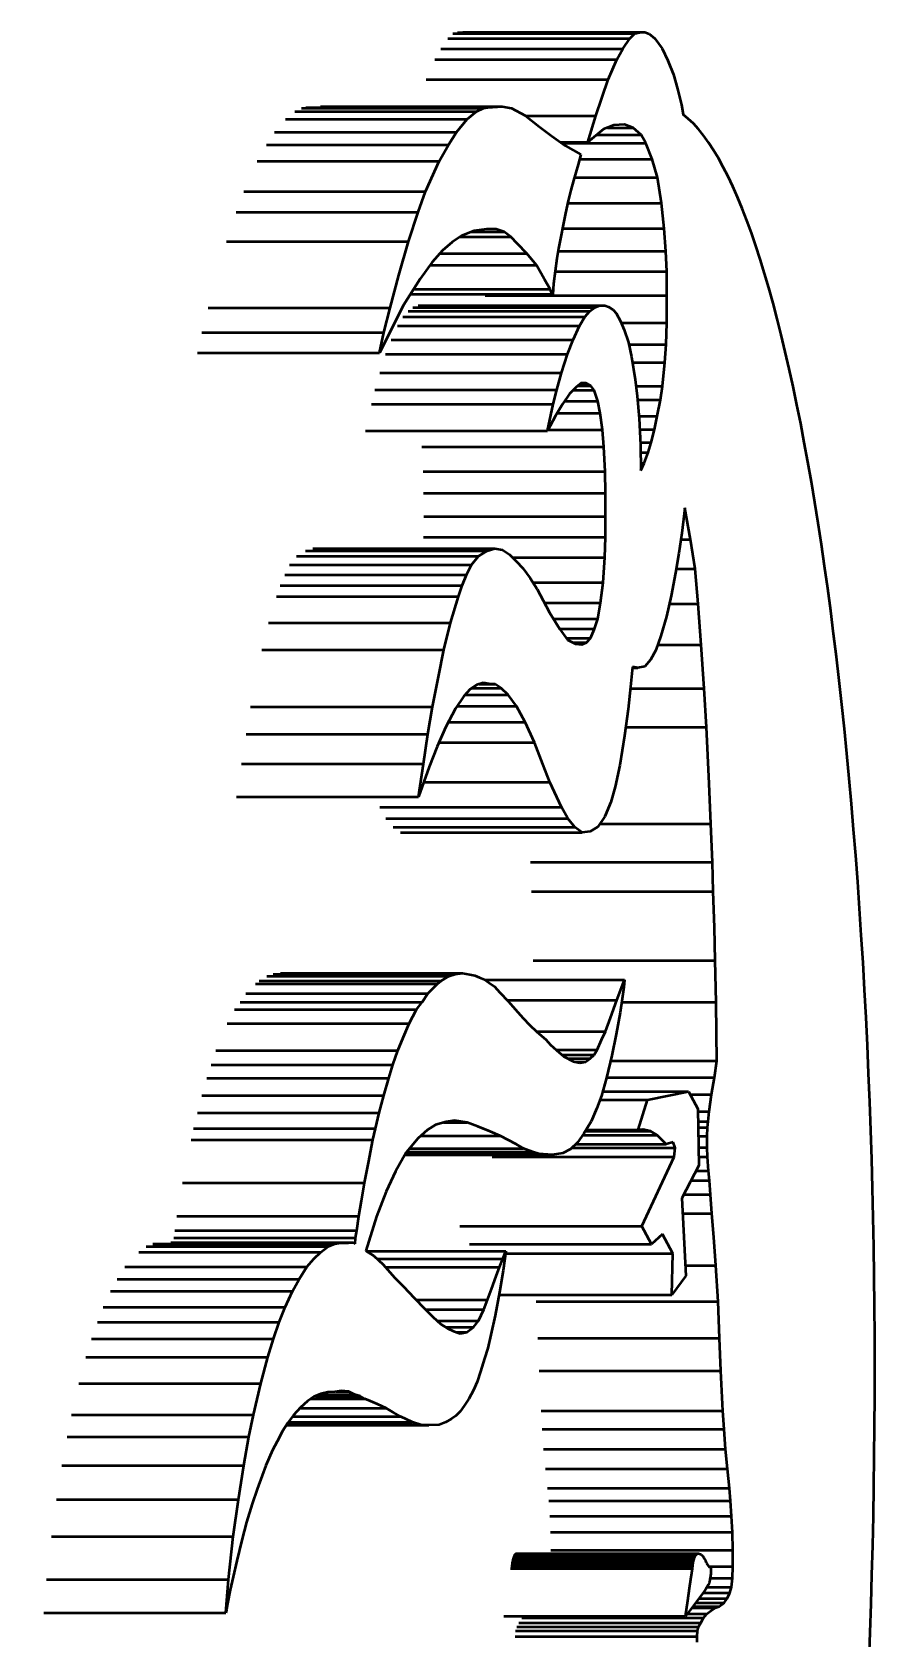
# Model space of a CAD drawing. Header units: inches. Extents: x 15 to 402, y 6 to 258.
# Drawn here: x 218.931 to 219.217, y 112.732 to 113.275 of the extents above; entities that cross this region are included whole.
import ezdxf

# ---------------------------------------------------------------- set-up
doc = ezdxf.new("R2010")
doc.units = ezdxf.units.IN
doc.header["$LTSCALE"] = 12
doc.header["$MEASUREMENT"] = 0
doc.layers.add('Visible (ANSI)', color=7, linetype='Continuous', lineweight=50)

msp = doc.modelspace()

# ---------------------------------------------------------------- linework, layer by layer
at = {"layer": 'Visible (ANSI)'}
for p, q in [((219.0733, 113.27485), (219.13485, 113.27485)), ((219.07486, 113.27522), (219.13641, 113.27522)), ((219.07662, 113.27536), (219.13818, 113.27536)), ((219.13315, 113.27319), (219.13485, 113.27485)), ((219.13485, 113.27485), (219.13641, 113.27522)), ((219.13641, 113.27522), (219.13818, 113.27536)), ((219.13818, 113.27536), (219.13967, 113.27483)), ((219.13967, 113.27483), (219.14163, 113.27326)), ((219.06922, 113.26975), (219.13078, 113.26975)), ((219.0716, 113.27319), (219.13315, 113.27319)), ((219.1287, 113.2661), (219.13078, 113.26975)), ((219.13078, 113.26975), (219.13315, 113.27319)), ((219.14163, 113.27326), (219.14405, 113.26978)), ((219.14405, 113.26978), (219.14601, 113.26575)), ((219.06715, 113.2661), (219.1287, 113.2661)), ((219.12584, 113.25935), (219.1287, 113.2661)), ((219.14601, 113.26575), (219.14792, 113.26107)), ((219.06429, 113.25935), (219.12584, 113.25935)), ((219.12163, 113.24706), (219.12584, 113.25935)), ((219.14792, 113.26107), (219.14931, 113.25614)), ((219.14931, 113.25614), (219.15059, 113.25077)), ((219.01976, 113.24851), (219.08131, 113.24851)), ((219.0221, 113.24957), (219.08365, 113.24957)), ((219.02355, 113.24985), (219.0851, 113.24985)), ((219.02846, 113.25023), (219.09001, 113.25023)), ((219.07816, 113.24592), (219.08131, 113.24851)), ((219.08131, 113.24851), (219.08365, 113.24957)), ((219.08365, 113.24957), (219.0851, 113.24985)), ((219.0851, 113.24985), (219.09001, 113.25023)), ((219.09001, 113.25023), (219.09312, 113.24967)), ((219.09312, 113.24967), (219.09777, 113.2471)), ((219.09777, 113.2471), (219.10264, 113.2433)), ((219.09783, 113.24706), (219.12163, 113.24706)), ((219.11893, 113.23814), (219.12163, 113.24706)), ((219.15059, 113.25077), (219.15114, 113.24751)), ((219.01295, 113.24154), (219.0745, 113.24154)), ((219.01661, 113.24592), (219.07816, 113.24592)), ((219.07181, 113.23724), (219.0745, 113.24154)), ((219.0745, 113.24154), (219.07816, 113.24592)), ((219.10264, 113.2433), (219.10664, 113.24026)), ((219.12426, 113.2425), (219.11893, 113.23814)), ((219.1277, 113.24382), (219.12426, 113.2425)), ((219.12557, 113.243), (219.13433, 113.243)), ((219.13134, 113.2441), (219.1277, 113.24382)), ((219.13433, 113.243), (219.13134, 113.2441)), ((219.13696, 113.24055), (219.13433, 113.243)), ((219.01026, 113.23724), (219.07181, 113.23724)), ((219.06867, 113.23172), (219.07181, 113.23724)), ((219.10664, 113.24026), (219.11144, 113.23687)), ((219.10964, 113.23814), (219.11893, 113.23814)), ((219.11017, 113.23776), (219.13858, 113.23776)), ((219.11144, 113.23687), (219.11661, 113.23393)), ((219.12188, 113.24055), (219.13696, 113.24055)), ((219.13858, 113.23776), (219.13696, 113.24055)), ((219.14075, 113.23237), (219.13858, 113.23776)), ((219.00712, 113.23172), (219.06867, 113.23172)), ((219.06405, 113.22141), (219.06867, 113.23172)), ((219.11563, 113.23052), (219.11483, 113.22784)), ((219.11661, 113.23393), (219.11563, 113.23052)), ((219.11616, 113.23237), (219.14075, 113.23237)), ((219.14247, 113.22615), (219.14075, 113.23237)), ((219.11409, 113.22517), (219.11324, 113.22192)), ((219.11483, 113.22784), (219.11409, 113.22517)), ((219.11436, 113.22615), (219.14247, 113.22615)), ((219.14392, 113.21752), (219.14247, 113.22615)), ((219.0025, 113.22141), (219.06405, 113.22141)), ((219.06151, 113.21441), (219.06405, 113.22141)), ((219.11324, 113.22192), (219.11234, 113.21822)), ((218.99996, 113.21441), (219.06151, 113.21441)), ((219.05822, 113.20449), (219.06151, 113.21441)), ((219.11139, 113.21405), (219.11054, 113.21013)), ((219.11234, 113.21822), (219.11139, 113.21405)), ((219.11218, 113.21752), (219.14392, 113.21752)), ((219.14481, 113.20885), (219.14392, 113.21752)), ((219.08467, 113.20867), (219.08046, 113.20811)), ((219.08792, 113.20868), (219.08467, 113.20867)), ((219.09061, 113.20773), (219.08792, 113.20868)), ((219.11054, 113.21013), (219.10976, 113.20609)), ((219.1103, 113.20885), (219.14481, 113.20885)), ((219.14529, 113.20121), (219.14481, 113.20885)), ((218.99667, 113.20449), (219.05822, 113.20449)), ((219.05504, 113.19311), (219.05822, 113.20449)), ((219.07302, 113.20428), (219.06978, 113.2015)), ((219.07619, 113.20637), (219.07302, 113.20428)), ((219.07572, 113.20606), (219.0929, 113.20606)), ((219.08046, 113.20811), (219.07619, 113.20637)), ((219.07952, 113.20773), (219.09061, 113.20773)), ((219.0929, 113.20606), (219.09061, 113.20773)), ((219.09519, 113.2037), (219.0929, 113.20606)), ((219.09829, 113.20047), (219.09519, 113.2037)), ((219.10976, 113.20609), (219.10902, 113.20217)), ((219.0663, 113.19754), (219.06218, 113.19191)), ((219.06978, 113.2015), (219.0663, 113.19754)), ((219.06888, 113.20047), (219.09829, 113.20047)), ((219.10156, 113.19654), (219.09829, 113.20047)), ((219.1085, 113.19872), (219.10787, 113.19447)), ((219.10902, 113.20217), (219.1085, 113.19872)), ((219.10888, 113.20121), (219.14529, 113.20121)), ((219.14563, 113.19435), (219.14529, 113.20121)), ((219.05206, 113.18204), (219.05504, 113.19311)), ((219.06556, 113.19654), (219.10156, 113.19654)), ((219.10426, 113.19166), (219.10156, 113.19654)), ((219.10787, 113.19447), (219.10735, 113.19022)), ((219.10786, 113.19435), (219.14563, 113.19435)), ((219.1457, 113.18621), (219.14563, 113.19435)), ((219.06218, 113.19191), (219.05654, 113.18294)), ((219.05888, 113.18667), (219.1069, 113.18667)), ((219.05994, 113.18835), (219.10619, 113.18835)), ((219.10619, 113.18835), (219.10426, 113.19166)), ((219.1069, 113.18667), (219.10619, 113.18835)), ((219.10707, 113.18668), (219.1069, 113.18667)), ((219.10735, 113.19022), (219.10707, 113.18668)), ((218.99051, 113.18204), (219.05206, 113.18204)), ((219.05654, 113.18294), (219.04843, 113.16682)), ((219.04994, 113.17368), (219.05206, 113.18204)), ((219.05976, 113.18213), (219.12131, 113.18213)), ((219.06148, 113.18283), (219.12303, 113.18283)), ((219.08415, 113.18621), (219.1457, 113.18621)), ((219.11966, 113.18088), (219.12131, 113.18213)), ((219.12131, 113.18213), (219.12303, 113.18283)), ((219.12303, 113.18283), (219.12465, 113.18281)), ((219.12465, 113.18281), (219.12597, 113.18235)), ((219.12597, 113.18235), (219.12747, 113.18133)), ((219.12747, 113.18133), (219.12858, 113.18029)), ((219.14566, 113.17692), (219.1457, 113.18621)), ((219.05459, 113.17595), (219.11614, 113.17595)), ((219.05632, 113.17905), (219.11787, 113.17905)), ((219.05811, 113.18088), (219.11966, 113.18088)), ((219.11396, 113.17127), (219.11614, 113.17595)), ((219.11614, 113.17595), (219.11787, 113.17905)), ((219.11787, 113.17905), (219.11966, 113.18088)), ((219.12858, 113.18029), (219.12998, 113.17757)), ((219.12998, 113.17757), (219.13127, 113.17456)), ((219.13026, 113.17692), (219.14566, 113.17692)), ((219.14545, 113.16966), (219.14566, 113.17692)), ((218.98839, 113.17368), (219.04994, 113.17368)), ((219.04843, 113.16682), (219.04994, 113.17368)), ((219.05241, 113.17127), (219.11396, 113.17127)), ((219.11206, 113.16632), (219.11396, 113.17127)), ((219.13127, 113.17456), (219.13265, 113.17029)), ((219.13265, 113.17029), (219.13377, 113.16543)), ((218.98688, 113.16682), (219.04843, 113.16682)), ((219.05051, 113.16632), (219.11206, 113.16632)), ((219.11008, 113.16009), (219.11206, 113.16632)), ((219.1328, 113.16966), (219.14545, 113.16966)), ((219.13377, 113.16543), (219.13496, 113.15776)), ((219.14501, 113.16349), (219.14545, 113.16966)), ((219.04853, 113.16009), (219.11008, 113.16009)), ((219.10845, 113.15431), (219.11008, 113.16009)), ((219.13407, 113.16349), (219.14501, 113.16349)), ((219.14422, 113.15556), (219.14501, 113.16349)), ((219.0469, 113.15431), (219.10845, 113.15431)), ((219.10726, 113.14942), (219.10845, 113.15431)), ((219.1151, 113.15531), (219.11277, 113.15295)), ((219.11398, 113.15418), (219.12107, 113.15418)), ((219.11679, 113.15663), (219.1151, 113.15531)), ((219.11557, 113.15567), (219.1199, 113.15567)), ((219.11668, 113.15654), (219.11824, 113.15654)), ((219.11824, 113.15654), (219.11679, 113.15663)), ((219.1199, 113.15567), (219.11824, 113.15654)), ((219.12107, 113.15418), (219.1199, 113.15567)), ((219.12229, 113.1505), (219.12107, 113.15418)), ((219.13496, 113.15776), (219.13564, 113.15216)), ((219.13523, 113.15556), (219.14422, 113.15556)), ((219.14352, 113.15087), (219.14422, 113.15556)), ((219.04571, 113.14942), (219.10726, 113.14942)), ((219.10526, 113.14044), (219.10726, 113.14942)), ((219.11039, 113.14939), (219.10799, 113.14544)), ((219.11277, 113.15295), (219.11039, 113.14939)), ((219.11113, 113.1505), (219.12229, 113.1505)), ((219.12316, 113.1464), (219.12229, 113.1505)), ((219.13564, 113.15216), (219.13629, 113.14459)), ((219.13575, 113.15087), (219.14352, 113.15087)), ((219.14244, 113.1454), (219.14352, 113.15087)), ((219.10799, 113.14544), (219.10533, 113.14045)), ((219.10857, 113.1464), (219.12316, 113.1464)), ((219.12393, 113.14071), (219.12316, 113.1464)), ((219.13622, 113.1454), (219.14244, 113.1454)), ((219.13629, 113.14459), (219.13673, 113.13572)), ((219.14145, 113.14086), (219.14244, 113.1454)), ((219.04371, 113.14044), (219.10526, 113.14044)), ((219.10533, 113.14045), (219.10526, 113.14044)), ((219.10547, 113.14071), (219.12393, 113.14071)), ((219.12432, 113.13498), (219.12393, 113.14071)), ((219.13648, 113.14086), (219.14145, 113.14086)), ((219.14036, 113.1365), (219.14145, 113.14086)), ((219.06277, 113.13498), (219.12432, 113.13498)), ((219.12476, 113.12668), (219.12432, 113.13498)), ((219.13669, 113.1365), (219.14036, 113.1365)), ((219.13673, 113.13572), (219.1369, 113.12698)), ((219.13678, 113.13308), (219.1393, 113.13308)), ((219.13795, 113.12945), (219.1393, 113.13308)), ((219.1393, 113.13308), (219.14036, 113.1365)), ((219.13685, 113.12945), (219.13795, 113.12945)), ((219.1369, 113.12698), (219.13795, 113.12945)), ((219.06321, 113.12668), (219.12476, 113.12668)), ((219.12491, 113.11936), (219.12476, 113.12668)), ((219.06336, 113.11936), (219.12491, 113.11936)), ((219.12496, 113.11143), (219.12491, 113.11936)), ((219.06341, 113.11143), (219.12496, 113.11143)), ((219.12491, 113.10448), (219.12496, 113.11143)), ((219.15178, 113.11441), (219.15077, 113.10583)), ((219.15363, 113.10367), (219.15178, 113.11441)), ((219.15077, 113.10583), (219.14977, 113.099)), ((219.02337, 113.09979), (219.08492, 113.09979)), ((219.02594, 113.10057), (219.08749, 113.10057)), ((219.06336, 113.10448), (219.12491, 113.10448)), ((219.08196, 113.09797), (219.08492, 113.09979)), ((219.08492, 113.09979), (219.08749, 113.10057)), ((219.08749, 113.10057), (219.09004, 113.10017)), ((219.09004, 113.10017), (219.09239, 113.09856)), ((219.12468, 113.09752), (219.12491, 113.10448)), ((219.15045, 113.10367), (219.15363, 113.10367)), ((219.15526, 113.09376), (219.15363, 113.10367)), ((219.01804, 113.09501), (219.07959, 113.09501)), ((219.02041, 113.09797), (219.08196, 113.09797)), ((219.07794, 113.09171), (219.07959, 113.09501)), ((219.07959, 113.09501), (219.08196, 113.09797)), ((219.09239, 113.09856), (219.0947, 113.09636)), ((219.09349, 113.09752), (219.12468, 113.09752)), ((219.0947, 113.09636), (219.09699, 113.09395)), ((219.12412, 113.08905), (219.12468, 113.09752)), ((219.14977, 113.099), (219.14864, 113.09237)), ((219.01639, 113.09171), (219.07794, 113.09171)), ((219.0764, 113.08803), (219.07794, 113.09171)), ((219.09699, 113.09395), (219.09941, 113.09057)), ((219.09941, 113.09057), (219.1018, 113.08678)), ((219.10036, 113.08905), (219.12412, 113.08905)), ((219.12324, 113.08224), (219.12412, 113.08905)), ((219.14864, 113.09237), (219.14715, 113.08463)), ((219.14888, 113.09376), (219.15526, 113.09376)), ((219.15631, 113.08187), (219.15526, 113.09376)), ((219.01358, 113.08436), (219.07513, 113.08436)), ((219.01485, 113.08803), (219.0764, 113.08803)), ((219.07243, 113.07542), (219.07513, 113.08436)), ((219.07513, 113.08436), (219.0764, 113.08803)), ((219.1018, 113.08678), (219.10382, 113.08294)), ((219.14715, 113.08463), (219.14557, 113.07753)), ((219.10382, 113.08294), (219.10597, 113.07894)), ((219.1042, 113.08224), (219.12324, 113.08224)), ((219.10597, 113.07894), (219.1095, 113.07326)), ((219.12228, 113.07681), (219.12324, 113.08224)), ((219.14653, 113.08187), (219.15631, 113.08187)), ((219.15733, 113.06802), (219.15631, 113.08187)), ((219.01088, 113.07542), (219.07243, 113.07542)), ((219.07024, 113.06633), (219.07243, 113.07542)), ((219.10729, 113.07681), (219.12228, 113.07681)), ((219.10944, 113.07336), (219.12122, 113.07336)), ((219.1095, 113.07326), (219.11209, 113.06969)), ((219.11982, 113.07028), (219.12122, 113.07336)), ((219.12122, 113.07336), (219.12228, 113.07681)), ((219.14557, 113.07753), (219.14369, 113.07107)), ((219.11167, 113.07028), (219.11982, 113.07028)), ((219.11209, 113.06969), (219.11482, 113.06831)), ((219.11388, 113.06878), (219.11844, 113.06878)), ((219.11482, 113.06831), (219.11696, 113.06807)), ((219.11696, 113.06807), (219.11844, 113.06878)), ((219.11844, 113.06878), (219.11982, 113.07028)), ((219.14369, 113.07107), (219.14192, 113.06614)), ((219.1426, 113.06802), (219.15733, 113.06802)), ((219.15835, 113.05322), (219.15733, 113.06802)), ((219.00869, 113.06633), (219.07024, 113.06633)), ((219.06841, 113.05719), (219.07024, 113.06633)), ((219.14019, 113.06296), (219.13818, 113.06062)), ((219.14192, 113.06614), (219.14019, 113.06296)), ((219.06639, 113.04704), (219.06841, 113.05719)), ((219.13408, 113.06055), (219.13337, 113.0538)), ((219.13404, 113.06023), (219.13591, 113.06023)), ((219.13591, 113.06023), (219.13408, 113.06055)), ((219.13818, 113.06062), (219.13591, 113.06023)), ((219.07694, 113.05063), (219.07415, 113.04645)), ((219.07914, 113.05304), (219.07694, 113.05063)), ((219.07731, 113.05104), (219.092, 113.05104)), ((219.08142, 113.05445), (219.07914, 113.05304)), ((219.07962, 113.05334), (219.08958, 113.05334)), ((219.08358, 113.05511), (219.08142, 113.05445)), ((219.08215, 113.05467), (219.08759, 113.05467)), ((219.08243, 113.05476), (219.08548, 113.05476)), ((219.08548, 113.05476), (219.08358, 113.05511)), ((219.08759, 113.05467), (219.08548, 113.05476)), ((219.08958, 113.05334), (219.08759, 113.05467)), ((219.092, 113.05104), (219.08958, 113.05334)), ((219.09477, 113.04728), (219.092, 113.05104)), ((219.13337, 113.0538), (219.13256, 113.04622)), ((219.1333, 113.05322), (219.15835, 113.05322)), ((219.15911, 113.0401), (219.15835, 113.05322)), ((219.00484, 113.04704), (219.06639, 113.04704)), ((219.06484, 113.0377), (219.06639, 113.04704)), ((219.07415, 113.04645), (219.07091, 113.04022)), ((219.0747, 113.04728), (219.09477, 113.04728)), ((219.09776, 113.0418), (219.09477, 113.04728)), ((219.13256, 113.04622), (219.13132, 113.0372)), ((219.07091, 113.04022), (219.06797, 113.03362)), ((219.07173, 113.0418), (219.09776, 113.0418)), ((219.10084, 113.03497), (219.09776, 113.0418)), ((219.13172, 113.0401), (219.15911, 113.0401)), ((219.15999, 113.0211), (219.15911, 113.0401)), ((219.00329, 113.0377), (219.06484, 113.0377)), ((219.06329, 113.02773), (219.06484, 113.0377)), ((219.06857, 113.03497), (219.10084, 113.03497)), ((219.10376, 113.02765), (219.10084, 113.03497)), ((219.13132, 113.0372), (219.12973, 113.02728)), ((219.06797, 113.03362), (219.06528, 113.0267)), ((219.00174, 113.02773), (219.06329, 113.02773)), ((219.06163, 113.01651), (219.06329, 113.02773)), ((219.06528, 113.0267), (219.06163, 113.01651)), ((219.10612, 113.02148), (219.10376, 113.02765)), ((219.12973, 113.02728), (219.12814, 113.01991)), ((219.06341, 113.02148), (219.10612, 113.02148)), ((219.11008, 113.01304), (219.10612, 113.02148)), ((219.12814, 113.01991), (219.1267, 113.01478)), ((219.16059, 113.00737), (219.15999, 113.0211)), ((219.00008, 113.01651), (219.06163, 113.01651)), ((219.04853, 113.01304), (219.11008, 113.01304)), ((219.11216, 113.00923), (219.11008, 113.01304)), ((219.1267, 113.01478), (219.12473, 113.00989)), ((219.0506, 113.00923), (219.11216, 113.00923)), ((219.11458, 113.00623), (219.11216, 113.00923)), ((219.12473, 113.00989), (219.12236, 113.00637)), ((219.12304, 113.00737), (219.16059, 113.00737)), ((219.16109, 112.99439), (219.16059, 113.00737)), ((219.05303, 113.00623), (219.11458, 113.00623)), ((219.05552, 113.00444), (219.11707, 113.00444)), ((219.11707, 113.00444), (219.11458, 113.00623)), ((219.1197, 113.00477), (219.11707, 113.00444)), ((219.12236, 113.00637), (219.1197, 113.00477)), ((219.09954, 112.99439), (219.16109, 112.99439)), ((219.1614, 112.98446), (219.16109, 112.99439)), ((219.09985, 112.98446), (219.1614, 112.98446)), ((219.16174, 112.97236), (219.1614, 112.98446)), ((219.16202, 112.9611), (219.16174, 112.97236)), ((219.10047, 112.9611), (219.16202, 112.9611)), ((219.16232, 112.94705), (219.16202, 112.9611)), ((219.00653, 112.9533), (219.06808, 112.9533)), ((219.00779, 112.95432), (219.06934, 112.95432)), ((219.01035, 112.95583), (219.0719, 112.95583)), ((219.0125, 112.95652), (219.07405, 112.95652)), ((219.01499, 112.95684), (219.07655, 112.95684)), ((219.06475, 112.95001), (219.06808, 112.9533)), ((219.06808, 112.9533), (219.06934, 112.95432)), ((219.06934, 112.95432), (219.0719, 112.95583)), ((219.0719, 112.95583), (219.07405, 112.95652)), ((219.07405, 112.95652), (219.07655, 112.95684)), ((219.07655, 112.95684), (219.07897, 112.95637)), ((219.07897, 112.95637), (219.08071, 112.95609)), ((219.08071, 112.95609), (219.08224, 112.95542)), ((219.08224, 112.95542), (219.08399, 112.95476)), ((219.08399, 112.95476), (219.08559, 112.95356)), ((219.08426, 112.95456), (219.13138, 112.95456)), ((219.08559, 112.95356), (219.08731, 112.95238)), ((219.12875, 112.94778), (219.13138, 112.95456)), ((219.13138, 112.95456), (219.13107, 112.9521)), ((219.0032, 112.95001), (219.06475, 112.95001)), ((219.06284, 112.94709), (219.06475, 112.95001)), ((219.08731, 112.95238), (219.08917, 112.95028)), ((219.08917, 112.95028), (219.09194, 112.94744)), ((219.0916, 112.94778), (219.12875, 112.94778)), ((219.09194, 112.94744), (219.09355, 112.94559)), ((219.12661, 112.9418), (219.12875, 112.94778)), ((219.1305, 112.94822), (219.12984, 112.94353)), ((219.13107, 112.9521), (219.1305, 112.94822)), ((218.99939, 112.94458), (219.06094, 112.94458)), ((219.00129, 112.94709), (219.06284, 112.94709)), ((219.05852, 112.93978), (219.06094, 112.94458)), ((219.06094, 112.94458), (219.06284, 112.94709)), ((219.09355, 112.94559), (219.09527, 112.94361)), ((219.09527, 112.94361), (219.09706, 112.94164)), ((219.12984, 112.94353), (219.12857, 112.93627)), ((219.13034, 112.94705), (219.16232, 112.94705)), ((219.16247, 112.93658), (219.16232, 112.94705)), ((218.99697, 112.93978), (219.05852, 112.93978)), ((219.0566, 112.93536), (219.05852, 112.93978)), ((219.09706, 112.94164), (219.09926, 112.93943)), ((219.09926, 112.93943), (219.10172, 112.93698)), ((219.10154, 112.93716), (219.12496, 112.93716)), ((219.10172, 112.93698), (219.10469, 112.93443)), ((219.1236, 112.93428), (219.12496, 112.93716)), ((219.12496, 112.93716), (219.12661, 112.9418)), ((219.1626, 112.92716), (219.16247, 112.93658)), ((219.05462, 112.93073), (219.0566, 112.93536)), ((219.10469, 112.93443), (219.1063, 112.93258)), ((219.1063, 112.93258), (219.10832, 112.93075)), ((219.12205, 112.93087), (219.1236, 112.93428)), ((219.12857, 112.93627), (219.12709, 112.92898)), ((218.99145, 112.92586), (219.053, 112.92586)), ((218.99307, 112.93073), (219.05462, 112.93073)), ((219.05162, 112.92128), (219.053, 112.92586)), ((219.053, 112.92586), (219.05462, 112.93073)), ((219.10819, 112.93087), (219.12205, 112.93087)), ((219.10832, 112.93075), (219.11085, 112.92871)), ((219.11022, 112.92921), (219.12107, 112.92921)), ((219.11085, 112.92871), (219.11407, 112.92697)), ((219.11228, 112.92793), (219.11977, 112.92793)), ((219.11407, 112.92697), (219.11622, 112.92647)), ((219.11443, 112.92688), (219.11817, 112.92688)), ((219.11622, 112.92647), (219.11817, 112.92688)), ((219.11817, 112.92688), (219.11977, 112.92793)), ((219.11977, 112.92793), (219.12107, 112.92921)), ((219.12107, 112.92921), (219.12205, 112.93087)), ((219.12709, 112.92898), (219.12529, 112.92147)), ((219.12666, 112.92716), (219.1626, 112.92716)), ((219.1618, 112.92156), (219.1626, 112.92716)), ((218.99007, 112.92128), (219.05162, 112.92128)), ((219.04993, 112.91548), (219.05162, 112.92128)), ((219.12529, 112.92147), (219.12355, 112.91534)), ((219.12532, 112.92156), (219.1618, 112.92156)), ((219.1608, 112.91583), (219.1618, 112.92156)), ((218.98838, 112.91548), (219.04993, 112.91548)), ((219.04839, 112.90957), (219.04993, 112.91548)), ((219.12355, 112.91534), (219.12203, 112.91113)), ((219.12398, 112.91683), (219.15302, 112.91683)), ((219.13911, 112.914), (219.15302, 112.91683)), ((219.15302, 112.91683), (219.1562, 112.91099)), ((219.15356, 112.91583), (219.1608, 112.91583)), ((219.15995, 112.91001), (219.1608, 112.91583)), ((218.98684, 112.90957), (219.04839, 112.90957)), ((219.04711, 112.90431), (219.04839, 112.90957)), ((219.12203, 112.91113), (219.12008, 112.90668)), ((219.12307, 112.914), (219.13911, 112.914)), ((219.13596, 112.90388), (219.13911, 112.914)), ((219.1562, 112.91099), (219.15646, 112.89176)), ((219.15621, 112.91001), (219.15995, 112.91001)), ((219.15962, 112.9067), (219.15995, 112.91001)), ((218.98556, 112.90431), (219.04711, 112.90431)), ((219.04623, 112.90043), (219.04711, 112.90431)), ((219.06472, 112.90387), (219.06138, 112.90095)), ((219.06743, 112.90551), (219.06472, 112.90387)), ((219.07099, 112.9066), (219.06743, 112.90551)), ((219.07011, 112.90633), (219.07809, 112.90633)), ((219.07385, 112.90703), (219.07099, 112.9066)), ((219.07809, 112.90633), (219.07385, 112.90703)), ((219.08177, 112.90497), (219.07809, 112.90633)), ((219.08587, 112.90324), (219.08177, 112.90497)), ((219.12008, 112.90668), (219.1176, 112.90259)), ((219.11838, 112.90388), (219.13596, 112.90388)), ((219.13759, 112.904), (219.13596, 112.90388)), ((219.1401, 112.90343), (219.13759, 112.904)), ((219.15626, 112.9067), (219.15962, 112.9067)), ((219.15629, 112.90463), (219.15945, 112.90463)), ((219.15931, 112.90174), (219.15945, 112.90463)), ((219.15945, 112.90463), (219.15962, 112.9067)), ((218.98468, 112.90043), (219.04623, 112.90043)), ((219.0447, 112.89265), (219.04623, 112.90043)), ((219.06138, 112.90095), (219.05748, 112.89614)), ((219.06242, 112.90186), (219.08929, 112.90186)), ((219.08929, 112.90186), (219.08587, 112.90324)), ((219.09465, 112.89899), (219.08929, 112.90186)), ((219.09722, 112.89755), (219.09465, 112.89899)), ((219.11547, 112.89956), (219.11302, 112.89733)), ((219.11488, 112.89903), (219.14544, 112.89903)), ((219.1176, 112.90259), (219.11547, 112.89956)), ((219.11724, 112.90209), (219.14239, 112.90209)), ((219.11811, 112.90343), (219.1401, 112.90343)), ((219.14239, 112.90209), (219.1401, 112.90343)), ((219.14544, 112.89903), (219.14239, 112.90209)), ((219.14781, 112.89971), (219.14544, 112.89903)), ((219.14848, 112.89774), (219.14781, 112.89971)), ((219.15633, 112.90174), (219.15931, 112.90174)), ((219.1593, 112.89783), (219.15931, 112.90174)), ((219.05748, 112.89614), (219.05386, 112.88972)), ((219.05707, 112.89542), (219.10686, 112.89542)), ((219.05722, 112.89568), (219.10232, 112.89568)), ((219.05763, 112.89634), (219.10018, 112.89634)), ((219.05862, 112.89755), (219.09722, 112.89755)), ((219.08658, 112.89467), (219.14813, 112.89467)), ((219.10018, 112.89634), (219.09722, 112.89755)), ((219.10232, 112.89568), (219.10018, 112.89634)), ((219.10686, 112.89542), (219.10232, 112.89568)), ((219.11045, 112.8959), (219.10686, 112.89542)), ((219.11302, 112.89733), (219.11045, 112.8959)), ((219.11347, 112.89774), (219.14848, 112.89774)), ((219.13718, 112.87128), (219.14813, 112.89467)), ((219.14813, 112.89467), (219.14848, 112.89774)), ((219.15638, 112.89783), (219.1593, 112.89783)), ((219.15642, 112.89475), (219.15938, 112.89475)), ((219.15938, 112.89475), (219.1593, 112.89783)), ((219.15982, 112.88996), (219.15938, 112.89475)), ((219.04336, 112.88585), (219.0447, 112.89265)), ((219.05386, 112.88972), (219.05067, 112.88292)), ((219.15646, 112.89176), (219.15072, 112.88068)), ((219.15553, 112.88996), (219.15982, 112.88996)), ((219.16008, 112.88664), (219.15982, 112.88996)), ((218.9818, 112.88585), (219.04336, 112.88585)), ((219.04233, 112.87979), (219.04336, 112.88585)), ((219.05067, 112.88292), (219.04748, 112.87448)), ((219.15381, 112.88664), (219.16008, 112.88664)), ((219.16041, 112.88194), (219.16008, 112.88664)), ((219.04145, 112.87457), (219.04233, 112.87979)), ((219.15072, 112.88068), (219.15215, 112.85444)), ((219.15137, 112.88194), (219.16041, 112.88194)), ((219.16094, 112.87551), (219.16041, 112.88194)), ((218.9799, 112.87457), (219.04145, 112.87457)), ((219.04077, 112.86975), (219.04145, 112.87457)), ((219.04748, 112.87448), (219.04388, 112.86294)), ((219.07563, 112.87128), (219.13718, 112.87128)), ((219.14045, 112.8652), (219.13718, 112.87128)), ((219.151, 112.87551), (219.16094, 112.87551)), ((219.16153, 112.86749), (219.16094, 112.87551)), ((218.97791, 112.86573), (219.03946, 112.86573)), ((218.97882, 112.86724), (219.04037, 112.86724)), ((218.97922, 112.86975), (219.04077, 112.86975)), ((219.03798, 112.86562), (219.03946, 112.86573)), ((219.03946, 112.86573), (219.04021, 112.86527)), ((219.04021, 112.86527), (219.04037, 112.86724)), ((219.04037, 112.86724), (219.04077, 112.86975)), ((219.14423, 112.86853), (219.14045, 112.8652)), ((219.14772, 112.86195), (219.14423, 112.86853)), ((219.16222, 112.85798), (219.16153, 112.86749)), ((218.967, 112.86242), (219.02855, 112.86242)), ((218.96953, 112.86439), (219.03108, 112.86439)), ((218.97181, 112.86527), (219.03336, 112.86527)), ((219.02628, 112.86015), (219.02855, 112.86242)), ((219.02855, 112.86242), (219.03108, 112.86439)), ((219.03108, 112.86439), (219.03336, 112.86527)), ((219.03336, 112.86527), (219.03512, 112.86554)), ((219.03512, 112.86554), (219.03602, 112.86561)), ((219.03602, 112.86561), (219.03798, 112.86562)), ((219.04388, 112.86294), (219.04659, 112.86117)), ((219.04411, 112.86279), (219.09122, 112.86279)), ((219.04411, 112.86279), (219.09121, 112.86279)), ((219.04659, 112.86117), (219.04972, 112.85823)), ((219.0789, 112.8652), (219.14045, 112.8652)), ((219.09015, 112.8602), (219.09121, 112.86279)), ((219.09122, 112.86279), (219.0903, 112.85622)), ((219.0911, 112.86195), (219.14772, 112.86195)), ((219.09121, 112.86279), (219.09122, 112.86279)), ((219.14736, 112.84799), (219.14772, 112.86195)), ((218.96233, 112.85752), (219.02388, 112.85752)), ((219.02125, 112.8533), (219.02388, 112.85752)), ((219.02388, 112.85752), (219.02628, 112.86015)), ((219.04762, 112.8602), (219.09015, 112.8602)), ((219.04972, 112.85823), (219.05355, 112.8539)), ((219.05044, 112.85741), (219.08908, 112.85741)), ((219.08795, 112.8543), (219.08908, 112.85741)), ((219.0903, 112.85622), (219.08906, 112.84886)), ((219.08908, 112.85741), (219.09015, 112.8602)), ((219.15195, 112.85798), (219.16222, 112.85798)), ((219.16298, 112.8457), (219.16222, 112.85798)), ((218.9597, 112.8533), (219.02125, 112.8533)), ((219.01904, 112.84928), (219.02125, 112.8533)), ((219.05355, 112.8539), (219.0566, 112.85079)), ((219.0566, 112.85079), (219.06017, 112.84693)), ((219.08503, 112.84627), (219.08635, 112.84987)), ((219.08635, 112.84987), (219.08795, 112.8543)), ((219.15215, 112.85444), (219.14736, 112.84799)), ((218.95749, 112.84928), (219.01904, 112.84928)), ((219.01656, 112.84385), (219.01904, 112.84928)), ((219.06017, 112.84693), (219.06383, 112.84323)), ((219.06083, 112.84627), (219.08503, 112.84627)), ((219.08376, 112.84299), (219.08503, 112.84627)), ((219.08906, 112.84886), (219.08759, 112.84101)), ((219.0889, 112.84799), (219.14736, 112.84799)), ((219.10143, 112.8457), (219.16298, 112.8457)), ((219.16352, 112.83335), (219.16298, 112.8457)), ((218.95301, 112.83873), (219.01456, 112.83873)), ((218.95501, 112.84385), (219.01656, 112.84385)), ((219.01257, 112.83316), (219.01456, 112.83873)), ((219.01456, 112.83873), (219.01656, 112.84385)), ((219.06383, 112.84323), (219.06649, 112.84057)), ((219.06408, 112.84299), (219.08376, 112.84299)), ((219.06649, 112.84057), (219.06925, 112.83806)), ((219.06801, 112.83919), (219.08197, 112.83919)), ((219.08029, 112.837), (219.08197, 112.83919)), ((219.08197, 112.83919), (219.08376, 112.84299)), ((219.08759, 112.84101), (219.08615, 112.83448)), ((218.95102, 112.83316), (219.01257, 112.83316)), ((219.01064, 112.8269), (219.01257, 112.83316)), ((219.06925, 112.83806), (219.07152, 112.83665)), ((219.07096, 112.837), (219.08029, 112.837)), ((219.07152, 112.83665), (219.07346, 112.83568)), ((219.07346, 112.83568), (219.0757, 112.8349)), ((219.07428, 112.83539), (219.07805, 112.83539)), ((219.0757, 112.8349), (219.07805, 112.83539)), ((219.07805, 112.83539), (219.08029, 112.837)), ((219.08615, 112.83448), (219.08507, 112.82992)), ((219.10197, 112.83335), (219.16352, 112.83335)), ((219.16398, 112.82229), (219.16352, 112.83335)), ((219.08507, 112.82992), (219.08403, 112.82649)), ((218.94909, 112.8269), (219.01064, 112.8269)), ((219.00829, 112.81797), (219.01064, 112.8269)), ((219.08403, 112.82649), (219.08268, 112.82203)), ((219.10243, 112.82229), (219.16398, 112.82229)), ((219.16465, 112.80872), (219.16398, 112.82229)), ((218.94674, 112.81797), (219.00829, 112.81797)), ((219.00578, 112.8074), (219.00829, 112.81797)), ((219.08147, 112.81859), (219.08022, 112.8157)), ((219.08268, 112.82203), (219.08147, 112.81859)), ((219.02404, 112.81199), (219.02167, 112.80984)), ((219.02634, 112.81356), (219.02404, 112.81199)), ((219.02516, 112.81276), (219.04347, 112.81276)), ((219.02864, 112.81444), (219.02634, 112.81356)), ((219.02684, 112.81375), (219.04187, 112.81375)), ((219.0283, 112.81431), (219.03997, 112.81431)), ((219.03095, 112.81503), (219.02864, 112.81444)), ((219.03333, 112.81521), (219.03095, 112.81503)), ((219.03556, 112.81552), (219.03333, 112.81521)), ((219.03375, 112.81527), (219.03795, 112.81527)), ((219.03795, 112.81527), (219.03556, 112.81552)), ((219.03997, 112.81431), (219.03795, 112.81527)), ((219.04187, 112.81375), (219.03997, 112.81431)), ((219.04347, 112.81276), (219.04187, 112.81375)), ((219.04537, 112.81206), (219.04347, 112.81276)), ((219.04778, 112.81099), (219.04537, 112.81206)), ((219.07872, 112.81279), (219.07714, 112.81043)), ((219.08022, 112.8157), (219.07872, 112.81279)), ((218.94423, 112.8074), (219.00578, 112.8074)), ((219.00428, 112.79995), (219.00578, 112.8074)), ((219.01939, 112.80729), (219.01746, 112.80463)), ((219.01906, 112.80683), (219.05552, 112.80683)), ((219.02167, 112.80984), (219.01939, 112.80729)), ((219.02153, 112.80968), (219.05073, 112.80968)), ((219.05073, 112.80968), (219.04778, 112.81099)), ((219.05301, 112.80831), (219.05073, 112.80968)), ((219.05552, 112.80683), (219.05301, 112.80831)), ((219.05959, 112.80489), (219.05552, 112.80683)), ((219.07281, 112.80605), (219.07088, 112.80492)), ((219.07429, 112.807), (219.07281, 112.80605)), ((219.07569, 112.80851), (219.07429, 112.807)), ((219.07714, 112.81043), (219.07569, 112.80851)), ((219.1031, 112.80872), (219.16465, 112.80872)), ((219.16501, 112.80248), (219.16465, 112.80872)), ((219.01567, 112.80184), (219.01383, 112.79834)), ((219.01746, 112.80463), (219.01567, 112.80184)), ((219.01701, 112.80392), (219.06515, 112.80392)), ((219.01705, 112.804), (219.06248, 112.804)), ((219.01765, 112.80489), (219.05959, 112.80489)), ((219.06248, 112.804), (219.05959, 112.80489)), ((219.06515, 112.80392), (219.06248, 112.804)), ((219.0686, 112.80404), (219.06515, 112.80392)), ((219.07088, 112.80492), (219.0686, 112.80404)), ((219.10346, 112.80248), (219.16501, 112.80248)), ((219.16554, 112.79579), (219.16501, 112.80248)), ((218.94273, 112.79995), (219.00428, 112.79995)), ((219.00254, 112.7902), (219.00428, 112.79995)), ((219.01228, 112.79543), (219.01, 112.79019)), ((219.01383, 112.79834), (219.01228, 112.79543)), ((219.10399, 112.79579), (219.16554, 112.79579)), ((219.16617, 112.78905), (219.16554, 112.79579)), ((218.94099, 112.7902), (219.00254, 112.7902)), ((219.00074, 112.7787), (219.00254, 112.7902)), ((219.01, 112.79019), (219.0087, 112.78688)), ((219.0087, 112.78688), (219.00701, 112.78228)), ((219.10462, 112.78905), (219.16617, 112.78905)), ((219.16686, 112.78253), (219.16617, 112.78905)), ((219.00701, 112.78228), (219.00537, 112.77727)), ((219.10531, 112.78253), (219.16686, 112.78253)), ((219.16725, 112.77824), (219.16686, 112.78253)), ((218.93919, 112.7787), (219.00074, 112.7787)), ((218.99898, 112.76615), (219.00074, 112.7787)), ((219.00537, 112.77727), (219.00346, 112.77106)), ((219.10569, 112.77824), (219.16725, 112.77824)), ((219.1676, 112.77309), (219.16725, 112.77824)), ((219.00346, 112.77106), (219.00192, 112.76493)), ((219.10605, 112.77309), (219.1676, 112.77309)), ((219.16784, 112.76766), (219.1676, 112.77309)), ((218.93743, 112.76615), (218.99898, 112.76615)), ((218.99731, 112.75169), (218.99898, 112.76615)), ((219.00192, 112.76493), (219.00021, 112.75796)), ((219.10629, 112.76766), (219.16784, 112.76766)), ((219.16798, 112.7616), (219.16784, 112.76766)), ((219.00021, 112.75796), (218.99891, 112.75255)), ((219.09303, 112.75713), (219.15458, 112.75713)), ((219.09308, 112.75741), (219.15463, 112.75741)), ((219.09314, 112.75767), (219.15469, 112.75767)), ((219.09319, 112.75792), (219.15474, 112.75792)), ((219.09324, 112.75815), (219.1548, 112.75815)), ((219.0933, 112.75836), (219.15485, 112.75836)), ((219.09335, 112.75856), (219.1549, 112.75856)), ((219.09341, 112.75875), (219.15496, 112.75875)), ((219.09346, 112.75892), (219.15501, 112.75892)), ((219.09352, 112.75908), (219.15507, 112.75908)), ((219.09357, 112.75923), (219.15512, 112.75923)), ((219.09363, 112.75937), (219.15518, 112.75937)), ((219.09369, 112.75949), (219.15524, 112.75949)), ((219.09375, 112.75961), (219.1553, 112.75961)), ((219.09381, 112.75972), (219.15536, 112.75972)), ((219.09387, 112.75982), (219.15542, 112.75982)), ((219.09394, 112.75991), (219.15549, 112.75991)), ((219.09401, 112.76), (219.15556, 112.76)), ((219.09408, 112.76008), (219.15563, 112.76008)), ((219.09415, 112.76015), (219.1557, 112.76015)), ((219.09422, 112.76021), (219.15577, 112.76021)), ((219.0943, 112.76026), (219.15585, 112.76026)), ((219.09438, 112.76031), (219.15593, 112.76031)), ((219.09446, 112.76035), (219.15601, 112.76035)), ((219.09455, 112.76038), (219.1561, 112.76038)), ((219.09463, 112.7604), (219.15619, 112.7604)), ((219.09482, 112.76041), (219.15637, 112.76041)), ((219.10643, 112.7616), (219.16798, 112.7616)), ((219.15452, 112.75681), (219.15458, 112.75713)), ((219.15458, 112.75713), (219.15463, 112.75741)), ((219.15463, 112.75741), (219.15469, 112.75767)), ((219.15469, 112.75767), (219.15474, 112.75792)), ((219.15474, 112.75792), (219.1548, 112.75815)), ((219.1548, 112.75815), (219.15485, 112.75836)), ((219.15485, 112.75836), (219.1549, 112.75856)), ((219.1549, 112.75856), (219.15496, 112.75875)), ((219.15496, 112.75875), (219.15501, 112.75892)), ((219.15501, 112.75892), (219.15507, 112.75908)), ((219.15507, 112.75908), (219.15512, 112.75923)), ((219.15512, 112.75923), (219.15518, 112.75937)), ((219.15518, 112.75937), (219.15524, 112.75949)), ((219.15524, 112.75949), (219.1553, 112.75961)), ((219.1553, 112.75961), (219.15536, 112.75972)), ((219.15536, 112.75972), (219.15542, 112.75982)), ((219.15542, 112.75982), (219.15549, 112.75991)), ((219.15549, 112.75991), (219.15556, 112.76)), ((219.15556, 112.76), (219.15563, 112.76008)), ((219.15563, 112.76008), (219.1557, 112.76015)), ((219.1557, 112.76015), (219.15577, 112.76021)), ((219.15577, 112.76021), (219.15585, 112.76026)), ((219.15585, 112.76026), (219.15593, 112.76031)), ((219.15593, 112.76031), (219.15601, 112.76035)), ((219.15601, 112.76035), (219.1561, 112.76038)), ((219.1561, 112.76038), (219.15619, 112.7604)), ((219.15619, 112.7604), (219.15628, 112.7604)), ((219.15628, 112.7604), (219.15637, 112.76041)), ((219.15637, 112.76041), (219.15647, 112.7604)), ((219.15647, 112.7604), (219.15657, 112.76038)), ((219.15657, 112.76038), (219.15666, 112.76036)), ((219.15666, 112.76036), (219.15676, 112.76033)), ((219.15676, 112.76033), (219.15686, 112.7603)), ((219.15686, 112.7603), (219.15696, 112.76026)), ((219.15696, 112.76026), (219.15705, 112.76021)), ((219.15705, 112.76021), (219.15715, 112.76016)), ((219.15715, 112.76016), (219.15724, 112.76011)), ((219.15724, 112.76011), (219.15733, 112.76004)), ((219.15733, 112.76004), (219.15742, 112.75997)), ((219.15742, 112.75997), (219.15751, 112.7599)), ((219.15751, 112.7599), (219.1576, 112.75982)), ((219.1576, 112.75982), (219.15768, 112.75973)), ((219.15768, 112.75973), (219.15777, 112.75964)), ((219.15777, 112.75964), (219.15785, 112.75954)), ((219.15785, 112.75954), (219.15793, 112.75944)), ((219.15793, 112.75944), (219.15801, 112.75932)), ((219.15801, 112.75932), (219.15809, 112.7592)), ((219.15809, 112.7592), (219.15816, 112.75908)), ((219.15816, 112.75908), (219.15824, 112.75894)), ((219.15824, 112.75894), (219.15832, 112.7588)), ((219.15832, 112.7588), (219.1584, 112.75865)), ((219.1584, 112.75865), (219.15847, 112.75849)), ((219.15847, 112.75849), (219.15855, 112.75833)), ((219.15855, 112.75833), (219.15863, 112.75817)), ((219.15863, 112.75817), (219.15871, 112.758)), ((219.15871, 112.758), (219.15879, 112.75784)), ((219.15879, 112.75784), (219.15887, 112.75768)), ((219.15887, 112.75768), (219.15895, 112.75752)), ((219.15895, 112.75752), (219.15904, 112.75736)), ((219.15904, 112.75736), (219.15912, 112.75721)), ((219.15912, 112.75721), (219.1592, 112.75706)), ((219.1592, 112.75706), (219.15928, 112.75692)), ((219.16801, 112.75605), (219.16798, 112.7616)), ((218.93576, 112.75169), (218.99731, 112.75169)), ((218.99647, 112.74038), (218.99731, 112.75169)), ((218.99891, 112.75255), (218.99797, 112.74815)), ((219.09275, 112.7554), (219.1543, 112.7554)), ((219.09289, 112.75629), (219.15444, 112.75629)), ((219.09297, 112.75681), (219.15452, 112.75681)), ((219.15336, 112.74873), (219.15379, 112.7518)), ((219.15379, 112.7518), (219.15409, 112.75396)), ((219.15409, 112.75396), (219.1543, 112.7554)), ((219.1543, 112.7554), (219.15444, 112.75629)), ((219.15444, 112.75629), (219.15452, 112.75681)), ((219.15928, 112.75692), (219.15935, 112.75679)), ((219.15935, 112.75679), (219.15942, 112.75667)), ((219.15942, 112.75667), (219.15949, 112.75656)), ((219.15949, 112.75656), (219.15955, 112.75646)), ((219.15955, 112.75646), (219.1596, 112.75636)), ((219.1596, 112.75636), (219.15965, 112.75628)), ((219.15965, 112.75628), (219.15969, 112.75621)), ((219.15969, 112.75621), (219.15973, 112.75615)), ((219.15973, 112.75615), (219.15977, 112.7561)), ((219.15977, 112.7561), (219.1598, 112.75605)), ((219.1598, 112.75605), (219.16801, 112.75605)), ((219.1598, 112.75605), (219.15984, 112.75602)), ((219.15984, 112.75602), (219.15987, 112.75599)), ((219.15987, 112.75599), (219.15991, 112.75597)), ((219.15987, 112.75599), (219.16024, 112.75599)), ((219.15991, 112.75597), (219.15994, 112.75596)), ((219.15994, 112.75596), (219.15998, 112.75595)), ((219.15998, 112.75595), (219.16001, 112.75595)), ((219.16001, 112.75595), (219.16005, 112.75595)), ((219.16005, 112.75595), (219.16008, 112.75596)), ((219.16008, 112.75596), (219.16011, 112.75596)), ((219.16011, 112.75596), (219.16015, 112.75597)), ((219.16015, 112.75597), (219.16018, 112.75598)), ((219.16018, 112.75598), (219.16021, 112.75599)), ((219.16021, 112.75599), (219.16024, 112.75599)), ((219.16027, 112.75175), (219.16022, 112.75145)), ((219.16024, 112.75599), (219.16027, 112.75599)), ((219.16027, 112.75599), (219.1603, 112.75599)), ((219.16032, 112.75205), (219.16027, 112.75175)), ((219.1603, 112.75599), (219.16033, 112.75597)), ((219.16037, 112.75235), (219.16032, 112.75205)), ((219.16033, 112.75597), (219.16036, 112.75595)), ((219.16033, 112.75214), (219.16788, 112.75214)), ((219.16036, 112.75595), (219.16038, 112.75592)), ((219.16041, 112.75264), (219.16037, 112.75235)), ((219.16038, 112.75592), (219.16041, 112.75588)), ((219.16041, 112.75588), (219.16043, 112.75583)), ((219.16045, 112.75291), (219.16041, 112.75264)), ((219.16043, 112.75583), (219.16045, 112.75577)), ((219.16045, 112.75577), (219.16047, 112.75571)), ((219.16048, 112.75317), (219.16045, 112.75291)), ((219.16047, 112.75571), (219.16049, 112.75564)), ((219.16051, 112.75341), (219.16048, 112.75317)), ((219.16049, 112.75564), (219.16051, 112.75556)), ((219.16051, 112.75556), (219.16052, 112.75547)), ((219.16053, 112.75363), (219.16051, 112.75341)), ((219.16052, 112.75547), (219.16053, 112.75538)), ((219.16053, 112.75538), (219.16054, 112.75528)), ((219.16054, 112.75384), (219.16053, 112.75363)), ((219.16054, 112.75528), (219.16055, 112.75518)), ((219.16055, 112.75403), (219.16054, 112.75384)), ((219.16055, 112.75518), (219.16056, 112.75507)), ((219.16056, 112.75421), (219.16055, 112.75403)), ((219.16056, 112.75507), (219.16057, 112.75495)), ((219.16057, 112.75438), (219.16056, 112.75421)), ((219.16057, 112.75495), (219.16057, 112.75482)), ((219.16057, 112.75482), (219.16057, 112.75468)), ((219.16057, 112.75468), (219.16057, 112.75453)), ((219.16057, 112.75453), (219.16057, 112.75438)), ((219.16753, 112.74903), (219.16788, 112.75214)), ((219.16788, 112.75214), (219.16801, 112.75605)), ((218.99797, 112.74815), (218.99707, 112.74353)), ((219.15278, 112.74459), (219.15336, 112.74873)), ((219.15792, 112.74714), (219.15651, 112.74522)), ((219.15791, 112.74713), (219.16694, 112.74713)), ((219.15887, 112.7485), (219.15792, 112.74714)), ((219.15948, 112.74941), (219.15887, 112.7485)), ((219.15922, 112.74903), (219.16753, 112.74903)), ((219.15981, 112.74998), (219.15948, 112.74941)), ((219.15997, 112.75034), (219.15981, 112.74998)), ((219.16004, 112.75061), (219.15997, 112.75034)), ((219.1601, 112.75088), (219.16004, 112.75061)), ((219.16016, 112.75116), (219.1601, 112.75088)), ((219.16022, 112.75145), (219.16016, 112.75116)), ((219.16605, 112.74521), (219.16694, 112.74713)), ((219.16694, 112.74713), (219.16753, 112.74903)), ((218.99667, 112.74142), (218.99647, 112.74038)), ((218.99707, 112.74353), (218.99667, 112.74142)), ((219.15203, 112.7392), (219.15278, 112.74459)), ((219.15458, 112.74261), (219.15203, 112.7392)), ((219.1542, 112.7421), (219.162, 112.7421)), ((219.15451, 112.74251), (219.16336, 112.74251)), ((219.15651, 112.74522), (219.15458, 112.74261)), ((219.15546, 112.7438), (219.16502, 112.7438)), ((219.15651, 112.74521), (219.16605, 112.74521)), ((219.15922, 112.74004), (219.16052, 112.74106)), ((219.16052, 112.74106), (219.162, 112.7421)), ((219.162, 112.7421), (219.16336, 112.74251)), ((219.16336, 112.74251), (219.16502, 112.7438)), ((219.16502, 112.7438), (219.16605, 112.74521)), ((218.93492, 112.74038), (218.99647, 112.74038)), ((219.09048, 112.7392), (219.15203, 112.7392)), ((219.09487, 112.73561), (219.15642, 112.73561)), ((219.09556, 112.737), (219.15712, 112.737)), ((219.09656, 112.73872), (219.15811, 112.73872)), ((219.15266, 112.74004), (219.15922, 112.74004)), ((219.15601, 112.73424), (219.15642, 112.73561)), ((219.15642, 112.73561), (219.15712, 112.737)), ((219.15712, 112.737), (219.15811, 112.73872)), ((219.15811, 112.73872), (219.15922, 112.74004)), ((219.09436, 112.73239), (219.15591, 112.73239)), ((219.09446, 112.73424), (219.15601, 112.73424)), ((219.15591, 112.73239), (219.15601, 112.73424)), ((219.15593, 112.73043), (219.15591, 112.73239))]:
    msp.add_line(p, q, dxfattribs=at)
for centre, major_axis, start_param, end_param in [((219.14146, 112.82172), (0, 0.42942), 3.234188, 6.152982), ((218.6932, 109.92711), (0, 2.8125), 5.677693, 8.948841), ((218.75475, 109.92711), (0, -2.625), 2.648667, 6.448981)]:
    msp.add_ellipse(centre, major_axis=major_axis, ratio=0.173648, start_param=start_param, end_param=end_param, dxfattribs=at)

doc.saveas('drawing.dxf')
